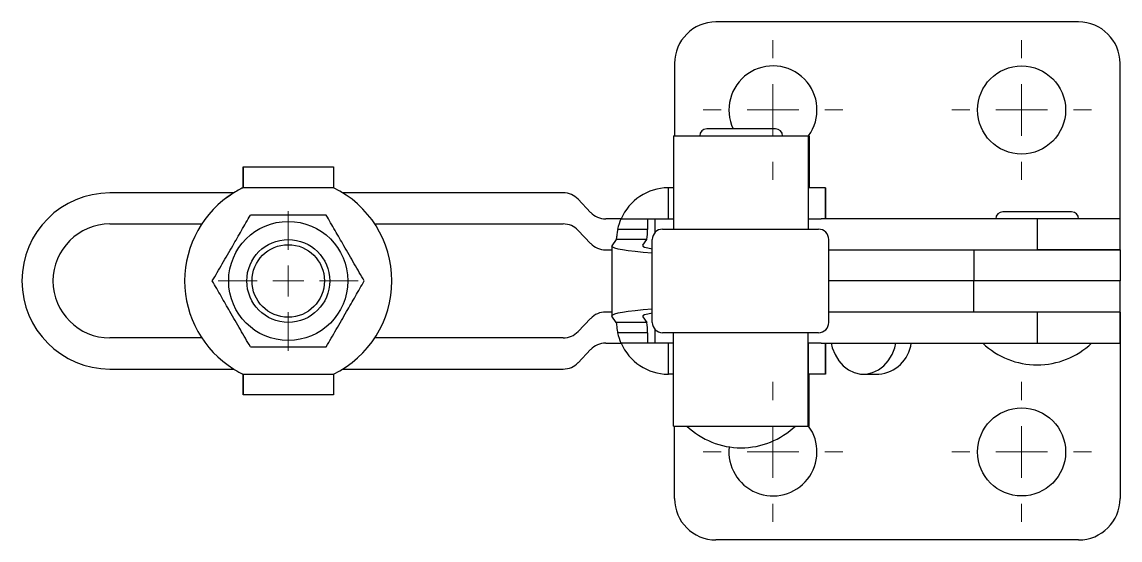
# Model space of a CAD drawing. Header units: millimetres. Extents: x 21 to 284, y 23 to 354.
# Drawn here: x 37.8 to 143.8, y 304 to 354 of the extents above; entities that cross this region are included whole.
import ezdxf

# ---------------------------------------------------------------- set-up
doc = ezdxf.new("R2010")
doc.units = ezdxf.units.MM
doc.linetypes.add('CENTER', pattern=[50.8, 31.75, -6.35, 6.35, -6.35])
doc.layers.add('CENTER', color=1, linetype='CENTER')

# ---------------------------------------------------------------- blocks, each defined once
blk = doc.blocks.new('SW_CENTERMARKSYMBOL_5')
at = {"color": 0, "linetype": 'Continuous', "lineweight": 0}
for p, q in [((0, 5), (0, 6.75)), ((0, 0), (0, 2.5)), ((-5, 0), (-6.75, 0)), ((0, 0), (-2.5, 0)), ((0, 0), (0, -2.5)), ((0, 0), (2.5, 0)), ((5, 0), (6.75, 0)), ((0, -5), (0, -6.75))]:
    blk.add_line(p, q, dxfattribs=at)
blk = doc.blocks.new('SW_CENTERMARKSYMBOL_6')
at = {"color": 0, "linetype": 'Continuous', "lineweight": 0}
for p, q in [((0, 5), (0, 6.75)), ((0, 0), (0, 2.5)), ((-5, 0), (-6.75, 0)), ((0, 0), (-2.5, 0)), ((0, 0), (0, -2.5)), ((0, 0), (2.5, 0)), ((5, 0), (6.75, 0)), ((0, -5), (0, -6.75))]:
    blk.add_line(p, q, dxfattribs=at)
blk = doc.blocks.new('SW_CENTERMARKSYMBOL_7')
at = {"color": 0, "linetype": 'Continuous', "lineweight": 0}
for p, q in [((0, 5), (0, 6.75)), ((0, 0), (0, 2.5)), ((-5, 0), (-6.75, 0)), ((0, 0), (-2.5, 0)), ((0, 0), (0, -2.5)), ((0, 0), (2.5, 0)), ((5, 0), (6.75, 0)), ((0, -5), (0, -6.75))]:
    blk.add_line(p, q, dxfattribs=at)
blk = doc.blocks.new('SW_CENTERMARKSYMBOL_8')
at = {"color": 0, "linetype": 'Continuous', "lineweight": 0}
for p, q in [((0, 5), (0, 6.75)), ((0, 0), (0, 2.5)), ((-5, 0), (-6.75, 0)), ((0, 0), (-2.5, 0)), ((0, 0), (0, -2.5)), ((0, 0), (2.5, 0)), ((5, 0), (6.75, 0)), ((0, -5), (0, -6.75))]:
    blk.add_line(p, q, dxfattribs=at)
blk = doc.blocks.new('SW_CENTERMARKSYMBOL_0')
at = {"color": 0, "linetype": 'Continuous', "lineweight": 0}
for p, q in [((0, 3), (0, 6.75)), ((0, 0), (0, 1.5)), ((-3, 0), (-6.75, 0)), ((0, 0), (-1.5, 0)), ((0, 0), (0, -1.5)), ((0, 0), (1.5, 0)), ((3, 0), (6.75, 0)), ((0, -3), (0, -6.75))]:
    blk.add_line(p, q, dxfattribs=at)

msp = doc.modelspace()

# ---------------------------------------------------------------- linework, layer by layer
at = {"color": 7, "linetype": 'Continuous'}
for p, q in [((139.76, 354), (104.76, 354)), ((100.76, 350), (100.76, 343)), ((143.76, 335), (143.76, 350)), ((110.51, 343.67), (103.86, 343.67)), ((100.67, 343), (100.66, 334)), ((100.67, 343), (113.67, 343)), ((113.67, 343), (113.66, 334)), ((113.67, 343), (113.74, 343)), ((113.74, 343), (113.74, 338)), ((59.11, 338), (59.11, 340)), ((59.11, 340), (59.11, 340)), ((59.11, 340), (59.11, 340)), ((59.11, 340), (59.11, 338)), ((59.11, 340), (59.11, 340)), ((59.11, 340), (67.83, 340)), ((113.67, 340), (113.66, 334)), ((113.67, 340), (113.73, 340)), ((113.73, 340), (113.74, 338)), ((58.2, 337.5), (46.26, 337.5)), ((46.26, 337.5), (46.26, 337.5)), ((59.11, 338), (59.11, 338)), ((59.11, 338), (59.11, 338)), ((67.83, 338), (59.11, 338)), ((59.11, 338), (59.11, 338)), ((90.01, 337.5), (68.74, 337.5)), ((100.13, 338), (100.13, 335)), ((100.66, 338), (100.16, 338)), ((113.67, 338), (113.67, 338)), ((113.67, 338), (113.67, 335)), ((115.32, 338), (113.67, 338)), ((115.32, 338), (115.32, 335)), ((115.33, 338), (115.32, 338)), ((92.66, 335.61), (91.46, 336.88)), ((59.81, 335.35), (59.81, 335.35)), ((95.59, 335), (94.11, 335)), ((95.59, 335), (100.13, 335)), ((98.14, 335), (98.14, 333.98)), ((98.87, 335), (98.87, 333.67)), ((100.13, 335), (100.66, 335)), ((113.67, 335), (113.67, 335)), ((113.67, 335), (114.9, 335)), ((135.76, 335), (114.9, 335)), ((139.09, 335.67), (132.44, 335.67)), ((135.76, 335), (135.76, 332)), ((143.76, 335), (135.76, 335)), ((46.26, 334.5), (55.12, 334.5)), ((71.82, 334.5), (90.01, 334.5)), ((98.14, 333.98), (95.27, 333.98)), ((99.61, 334), (114.61, 334)), ((114.61, 334), (114.65, 334)), ((91.46, 333.88), (92.66, 332.61)), ((91.46, 333.88), (91.46, 333.88)), ((91.46, 333.88), (92.66, 332.61)), ((95.12, 333), (94.69, 332.39)), ((95.12, 333), (95.12, 333)), ((98.09, 333), (95.12, 333)), ((97.7, 332.45), (98.09, 333)), ((98.61, 325), (98.61, 333)), ((115.65, 325), (115.65, 333)), ((92.66, 332.61), (92.66, 332.61)), ((94.11, 332), (94.69, 332)), ((94.11, 332), (94.11, 332)), ((94.69, 332.39), (94.69, 325.6)), ((97.7, 332.45), (97.7, 332.38)), ((115.65, 332), (135.76, 332)), ((129.64, 332), (129.64, 329)), ((143.76, 332), (135.76, 332)), ((135.76, 332), (143.76, 332)), ((143.76, 332), (143.76, 329)), ((129.64, 329), (115.65, 329)), ((129.64, 329), (115.65, 329)), ((143.76, 329), (129.64, 329)), ((129.64, 326), (129.64, 329)), ((143.76, 329), (129.64, 329)), ((143.76, 326), (143.76, 329)), ((94.69, 326), (94.11, 326)), ((94.11, 326), (94.11, 326)), ((95.12, 325), (94.69, 325.6)), ((97.7, 325.62), (97.7, 325.54)), ((97.7, 325.54), (98.09, 325)), ((135.76, 326), (115.65, 326)), ((135.76, 326), (135.76, 323)), ((143.76, 326), (135.76, 326)), ((143.76, 326), (135.76, 326)), ((143.76, 326), (143.76, 308)), ((92.66, 325.38), (91.46, 324.11)), ((92.66, 325.38), (91.46, 324.11)), ((92.66, 325.38), (92.66, 325.38)), ((98.09, 325), (95.12, 325)), ((95.12, 325), (95.12, 325)), ((55.12, 323.5), (46.26, 323.5)), ((90.01, 323.5), (71.82, 323.5)), ((91.46, 324.11), (91.46, 324.11)), ((98.14, 324), (95.27, 324)), ((98.14, 324), (98.14, 323)), ((98.87, 324.33), (98.87, 323)), ((114.61, 324), (99.61, 324)), ((100.67, 315), (100.66, 324)), ((113.67, 318), (113.66, 324)), ((113.67, 315), (113.66, 324)), ((114.65, 324), (114.61, 324)), ((59.81, 322.65), (59.81, 322.65)), ((91.46, 321.11), (92.66, 322.38)), ((94.11, 323), (95.59, 323)), ((100.13, 323), (95.59, 323)), ((100.13, 323), (100.13, 320)), ((100.66, 323), (100.13, 323)), ((113.67, 323), (113.67, 320)), ((113.67, 323), (113.67, 323)), ((114.9, 323), (113.67, 323)), ((114.9, 323), (135.76, 323)), ((115.32, 323), (115.32, 320)), ((135.76, 323), (143.76, 323)), ((46.26, 320.5), (58.21, 320.5)), ((46.26, 320.5), (46.26, 320.5)), ((68.74, 320.5), (90.01, 320.5)), ((59.11, 318), (59.11, 320)), ((59.11, 320), (59.11, 320)), ((59.11, 320), (59.11, 320)), ((59.11, 320), (67.83, 320)), ((59.11, 320), (59.11, 318)), ((59.11, 320), (59.11, 320)), ((100.66, 320), (100.16, 320)), ((113.67, 320), (113.67, 320)), ((115.32, 320), (113.67, 320)), ((113.73, 318), (113.74, 320)), ((113.74, 315), (113.74, 320)), ((115.33, 320), (115.32, 320)), ((59.11, 318), (59.11, 318)), ((59.11, 318), (59.11, 318)), ((59.11, 318), (59.11, 318)), ((67.83, 318), (59.11, 318)), ((113.67, 318), (113.73, 318)), ((100.67, 315), (113.67, 315)), ((100.76, 308), (100.76, 315)), ((113.67, 315), (113.74, 315)), ((139.76, 304), (104.76, 304))]:
    msp.add_line(p, q, dxfattribs=at)
at = {"color": 7, "linetype": 'Continuous', "flags": 128}
for points in [[(59.11, 340), (59.11, 339.96), (59.11, 339.84), (59.11, 339.66), (59.11, 339.41), (59.11, 339.11), (59.11, 338.76), (59.11, 338.39), (59.11, 338)], [(59.11, 338), (59.11, 338.39), (59.11, 338.76), (59.11, 339.11), (59.11, 339.41), (59.11, 339.66), (59.11, 339.84), (59.11, 339.96), (59.11, 340)], [(67.83, 340), (67.83, 339.96), (67.83, 339.84), (67.83, 339.66), (67.83, 339.41), (67.83, 339.11), (67.83, 338.76), (67.83, 338.39), (67.83, 338)], [(115.87, 323), (115.98, 322.55), (116.25, 321.89), (116.61, 321.3), (117.05, 320.8), (117.56, 320.41), (118.11, 320.15), (118.7, 320.01), (119.3, 320.01), (119.88, 320.15), (120.44, 320.41), (120.95, 320.8), (121.39, 321.3), (121.75, 321.89), (122.02, 322.55), (122.13, 323)], [(59.11, 320), (59.11, 319.61), (59.11, 319.23), (59.11, 318.88), (59.11, 318.58), (59.11, 318.33), (59.11, 318.15), (59.11, 318.03), (59.11, 318)], [(59.11, 318), (59.11, 318.03), (59.11, 318.15), (59.11, 318.33), (59.11, 318.58), (59.11, 318.88), (59.11, 319.23), (59.11, 319.61), (59.11, 320)], [(67.83, 320), (67.83, 319.61), (67.83, 319.23), (67.83, 318.88), (67.83, 318.58), (67.83, 318.33), (67.83, 318.15), (67.83, 318.03), (67.83, 318)]]:
    msp.add_lwpolyline(points, dxfattribs=at)
at = {"color": 7, "linetype": 'Continuous'}
for centre, radius in [((134.26, 345.5), 4.25), ((63.47, 329), 5.75), ((63.47, 329), 4), ((63.47, 329), 3.5), ((134.26, 312.5), 4.25)]:
    msp.add_circle(centre, radius, dxfattribs=at)
for centre, radius, start, end in [((104.76, 350), 4, 90, 180), ((139.76, 350), 4, 0, 90), ((110.26, 345.5), 4.25, 323.9681, 205.4302), ((103.86, 343), 0.675, 90, 180), ((110.51, 343), 0.675, 0, 90), ((46.26, 329), 8.5, 90, 270), ((63.47, 329), 10, 121.7885, 238.2115), ((63.47, 329), 10, 295.842, 64.158), ((90.01, 335.5), 2, 43.6469, 89.9999), ((100.17, 333), 4.99, 90.3654, 156.4796), ((94.11, 337), 2, 223.6469, 269.9999), ((132.44, 335), 0.675, 90, 180), ((139.09, 335), 0.675, 0, 90), ((46.26, 329), 5.5, 90, 270), ((90.01, 332.5), 2, 43.6469, 89.9999), ((90.01, 332.5), 2, 43.6469, 90), ((92.67, 333.77), 5.47, 351.9074, 2.2695), ((99.61, 333), 1, 90, 179.9998), ((114.65, 333), 1, 0, 90), ((94.11, 334), 2, 223.6469, 270), ((94.11, 334), 2, 223.6469, 270), ((94.11, 324), 2, 90, 136.3531), ((94.11, 324), 2, 90, 136.3531), ((92.61, 324.22), 5.53, 357.712, 8.0565), ((99.61, 325), 1, 180.0002, 270), ((114.65, 325), 1, 270, 360), ((90.01, 325.5), 2, 270.0001, 316.3531), ((90.01, 325.5), 2, 270, 316.3531), ((94.11, 321), 2, 90.0001, 136.3531), ((100.17, 324.99), 4.99, 203.5204, 269.6346), ((120.19, 323.43), 3.44, 274.7095, 352.8002), ((135.76, 328.51), 7.61, 226.3972, 270), ((135.76, 328.51), 7.61, 270, 313.6028), ((90.01, 322.5), 2, 270.0001, 316.3531), ((107.18, 320.51), 7.61, 226.3972, 270), ((110.26, 312.5), 4.25, 173.4288, 36.0319), ((107.18, 320.51), 7.61, 270, 313.6028), ((104.76, 308), 4, 180, 270), ((139.76, 308), 4, 270, 0)]:
    msp.add_arc(centre, radius, start, end, dxfattribs=at)
for centre, major_axis, ratio, start_param, end_param in [((100.16, 333), (0, 5), 0.998493, 1.1592, 1.372014), ((107.18, 332.45), (12.5, 0.05), 0.076426, 3.155697, 3.956393), ((107.18, 332.45), (9.5, 0.04), 0.076426, 3.090587, 3.586892), ((107.18, 325.54), (12.5, -0.05), 0.076426, 2.326792, 3.127488), ((107.18, 325.54), (9.5, -0.04), 0.076426, 2.696293, 3.192598), ((100.16, 325), (0, 5), 0.998493, 1.771329, 1.982233)]:
    msp.add_ellipse(centre, major_axis=major_axis, ratio=ratio, start_param=start_param, end_param=end_param, dxfattribs=at)
for points, knots in [([(59.11, 338), (59.11, 337.99), (59.1, 337.99), (58.98, 337.93), (58.69, 337.78), (58.16, 337.49), (57.72, 337.17), (57.47, 337)], [0, 0, 0, 0, 0.069518, 0.157661, 0.306429, 0.60194, 1, 1, 1, 1]), ([(56.14, 329), (56.46, 329.55), (57.1, 330.66), (58.06, 332.31), (58.97, 333.89), (59.52, 334.86), (59.81, 335.35)], [0, 0, 0, 0, 0.264602, 0.534942, 0.76534, 1, 1, 1, 1]), ([(67.14, 335.35), (66.85, 335.35), (65.95, 335.35), (64.41, 335.35), (62.69, 335.35), (61.14, 335.35), (60.25, 335.35), (59.81, 335.35)], [0, 0, 0, 0, 0.122595, 0.372891, 0.629276, 0.81368, 1, 1, 1, 1]), ([(70.81, 329), (70.49, 329.55), (69.84, 330.66), (68.89, 332.31), (67.98, 333.89), (67.42, 334.86), (67.14, 335.35)], [0, 0, 0, 0, 0.264602, 0.534942, 0.76534, 1, 1, 1, 1]), ([(95.27, 333.98), (95.25, 333.87), (95.21, 333.65), (95.17, 333.35), (95.15, 333.13), (95.13, 333.02), (95.12, 333), (95.12, 333)], [0, 0, 0, 0, 0.22701, 0.454139, 0.679079, 0.905085, 1, 1, 1, 1]), ([(59.81, 322.65), (59.49, 323.2), (58.85, 324.31), (57.89, 325.96), (56.98, 327.54), (56.42, 328.51), (56.14, 329)], [0, 0, 0, 0, 0.264602, 0.534941, 0.76534, 1, 1, 1, 1]), ([(67.14, 322.65), (67.46, 323.2), (68.1, 324.31), (69.05, 325.96), (69.97, 327.54), (70.52, 328.51), (70.81, 329)], [0, 0, 0, 0, 0.264602, 0.534942, 0.76534, 1, 1, 1, 1]), ([(95.12, 325), (95.13, 324.97), (95.14, 324.93), (95.16, 324.74), (95.19, 324.47), (95.23, 324.2), (95.26, 324.05), (95.27, 324)], [0, 0, 0, 0, 0.225914, 0.451838, 0.677141, 0.900833, 1, 1, 1, 1]), ([(59.81, 322.65), (60.25, 322.65), (61.14, 322.65), (62.67, 322.65), (64.39, 322.65), (65.94, 322.65), (66.85, 322.65), (67.14, 322.65)], [0, 0, 0, 0, 0.184553, 0.370721, 0.620689, 0.877405, 1, 1, 1, 1]), ([(58.21, 320.5), (58.22, 320.48), (58.4, 320.38), (58.66, 320.23), (58.93, 320.09), (59.06, 320.02), (59.11, 320), (59.11, 320), (59.11, 320)], [0.3858726, 0.3858726, 0.3858726, 0.3858726, 0.4145942, 0.6608462, 0.8053646, 0.900449, 0.9706664, 1, 1, 1, 1])]:
    msp.add_open_spline(points, degree=3, knots=knots, dxfattribs=at)
for points in [[(100.16, 338), (100.13, 338)], [(115.33, 335), (115.33, 338)], [(143.76, 332), (143.76, 335)], [(63.47, 333), (63.47, 333)], [(143.76, 323), (143.76, 326)], [(63.47, 325), (63.47, 325)], [(115.33, 320), (115.33, 323)], [(100.13, 320), (100.16, 320)], [(119, 320), (120.47, 320)]]:
    msp.add_open_spline(points, degree=1, dxfattribs=at)

# ---------------------------------------------------------------- block references
at = {"layer": 'CENTER', "color": 1, "linetype": 'CENTER'}
for name, p in [('SW_CENTERMARKSYMBOL_5', (110.26, 345.5)), ('SW_CENTERMARKSYMBOL_6', (134.26, 345.5)), ('SW_CENTERMARKSYMBOL_0', (63.47, 329)), ('SW_CENTERMARKSYMBOL_8', (110.26, 312.5)), ('SW_CENTERMARKSYMBOL_7', (134.26, 312.5))]:
    msp.add_blockref(name, p, dxfattribs=at)

doc.saveas('drawing.dxf')
